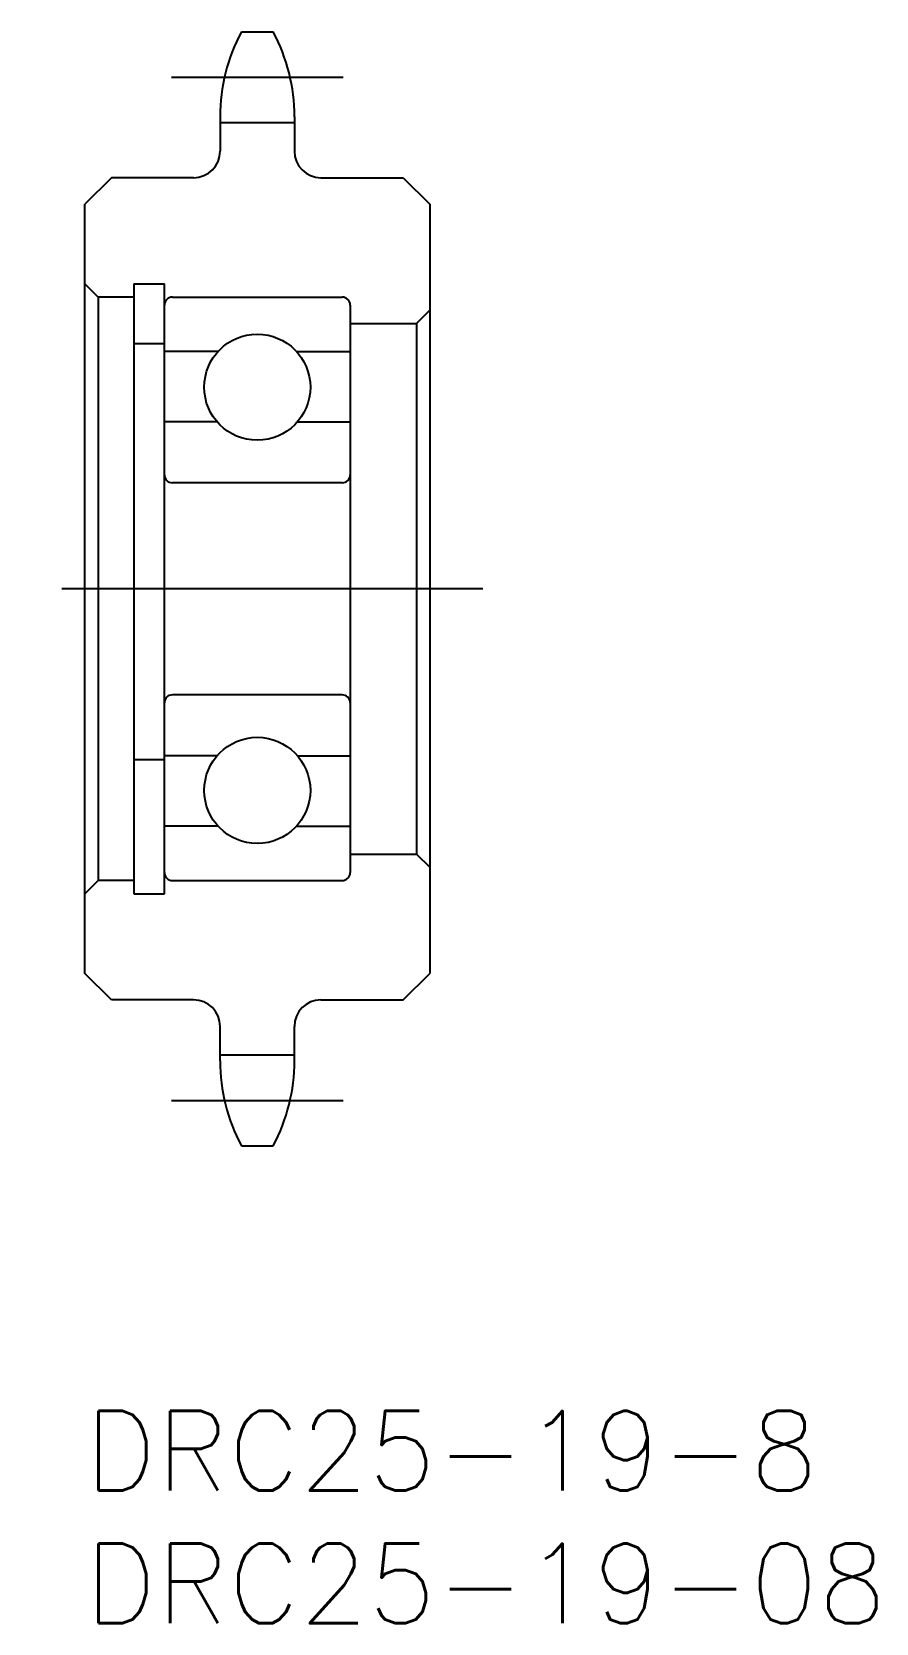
# Model space of a CAD drawing. Extents: x -2 to 29.8, y -8 to 52.
import ezdxf

# ---------------------------------------------------------------- set-up
doc = ezdxf.new("R2010")
doc.units = 0
doc.header["$LTSCALE"] = 0.5
doc.linetypes.add('CENTER', pattern=[50.8, 31.75, -6.35, 6.35, -6.35])
doc.layers.get('0').update_dxf_attribs({"linetype": 'CONTINUOUS'})
doc.layers.add('CENTER', color=1, linetype='CENTER')
doc.styles.get("Standard").update_dxf_attribs({"font": 'txt.shx', "height": 3, "bigfont": 'bigfont.shx'})

# ---------------------------------------------------------------- blocks, each defined once
blk = doc.blocks.new('*U3')
at = {"color": 7, "linetype": 'CONTINUOUS'}
blk.add_text('DRC25-19-8', height=3, dxfattribs=at).set_placement((0, -3))
blk = doc.blocks.new('*U4')
at = {"color": 7, "linetype": 'CONTINUOUS'}
blk.add_text('DRC25-19-08', height=3, dxfattribs=at).set_placement((0, -8))

msp = doc.modelspace()

# ---------------------------------------------------------------- linework, layer by layer
at = {"color": 7, "linetype": 'CONTINUOUS'}
for p, q in [((5.9, 52), (7.1, 52)), ((5.1, 48.8), (5.1, 47.5)), ((7.9, 48.8), (7.9, 47.5)), ((5.1, 48.575), (7.9, 48.575)), ((1, 46.5), (0, 45.5)), ((4.1, 46.5), (1, 46.5)), ((8.9, 46.5), (12, 46.5)), ((12, 46.5), (13, 45.5)), ((0, 16.5), (0, 45.5)), ((13, 45.5), (13, 16.5)), ((0.5, 42), (0, 42.5)), ((1.85, 42.5), (1.85, 19.5)), ((1.85, 42.5), (3, 42.5)), ((3, 19.5), (3, 42.5)), ((0.5, 42), (0.5, 20)), ((1.85, 42), (0.5, 42)), ((3.3, 42), (9.7, 42)), ((10, 41.7), (10, 20.3)), ((13, 41.5), (12.5, 41)), ((10, 41), (12.5, 41)), ((12.5, 41), (12.5, 21)), ((1.85, 40.252), (3, 40.252)), ((5.024, 39.95), (3, 39.95)), ((7.976, 39.95), (10, 39.95)), ((4.98, 37.3), (3, 37.3)), ((8.02, 37.3), (10, 37.3)), ((9.7, 35), (3.3, 35)), ((9.7, 27), (3.3, 27)), ((4.98, 24.7), (3, 24.7)), ((8.02, 24.7), (10, 24.7)), ((1.85, 24.567), (3, 24.567)), ((5.024, 22.05), (3, 22.05)), ((7.976, 22.05), (10, 22.05)), ((10, 21), (12.5, 21)), ((12.5, 21), (13, 20.5)), ((0.5, 20), (0, 19.5)), ((1.85, 20), (0.5, 20)), ((3.3, 20), (9.7, 20)), ((1.85, 19.5), (3, 19.5)), ((1, 15.5), (0, 16.5)), ((12, 15.5), (13, 16.5)), ((4.1, 15.5), (1, 15.5)), ((8.9, 15.5), (12, 15.5)), ((5.1, 13.2), (5.1, 14.5)), ((7.9, 13.2), (7.9, 14.5)), ((5.1, 13.425), (7.9, 13.425)), ((5.9, 10), (7.1, 10))]:
    msp.add_line(p, q, dxfattribs=at)
for centre in [(6.5, 38.6), (6.5, 23.4)]:
    msp.add_circle(centre, 2, dxfattribs=at)
for centre, radius, start, end in [((11.9, 48.8), 6.8, 151.92751, 180), ((1.1, 48.8), 6.8, 0, 28.07249), ((4.1, 47.5), 1, 270, 0), ((8.9, 47.5), 1, 180, 270), ((3.3, 41.7), 0.3, 90, 180), ((9.7, 41.7), 0.3, 0, 90), ((3.3, 35.3), 0.3, 180, 270), ((9.7, 35.3), 0.3, 270, 0), ((3.3, 26.7), 0.3, 90, 180), ((9.7, 26.7), 0.3, 0, 90), ((3.3, 20.3), 0.3, 180, 270), ((9.7, 20.3), 0.3, 270, 0), ((4.1, 14.5), 1, 0, 90), ((8.9, 14.5), 1, 90, 180), ((11.9, 13.2), 6.8, 180, 208.07249), ((1.1, 13.2), 6.8, 331.92751, 0)]:
    msp.add_arc(centre, radius, start, end, dxfattribs=at)
at = {"layer": 'CENTER', "color": 1, "linetype": 'CENTER'}
for p, q in [((3.265, 50.29), (9.735, 50.29)), ((15, 31), (-2, 31)), ((3.265, 11.71), (9.735, 11.71))]:
    msp.add_line(p, q, dxfattribs=at)

# ---------------------------------------------------------------- block references
at = {"color": 7, "linetype": 'CONTINUOUS'}
for name in ['*U3', '*U4']:
    msp.add_blockref(name, (0, 0), dxfattribs=at)

doc.saveas('drawing.dxf')
